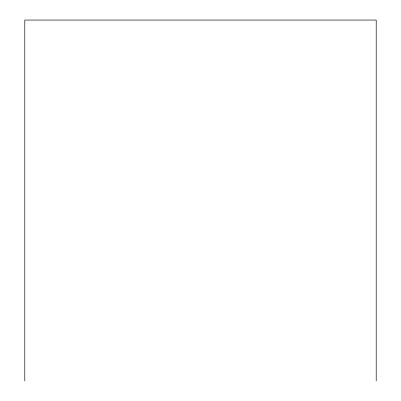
<?xml version="1.0" encoding="UTF-8"?>
<svg xmlns="http://www.w3.org/2000/svg" width="401" height="401" viewBox="0 0 401 401"><rect width="100%" height="100%" fill="white"/><g stroke="black" fill="none" stroke-linecap="round" stroke-linejoin="round"><path stroke-width="0.6" d="M376.208 380.95L376.208 20.05L24.792 20.05L24.792 380.95"/></g></svg>
